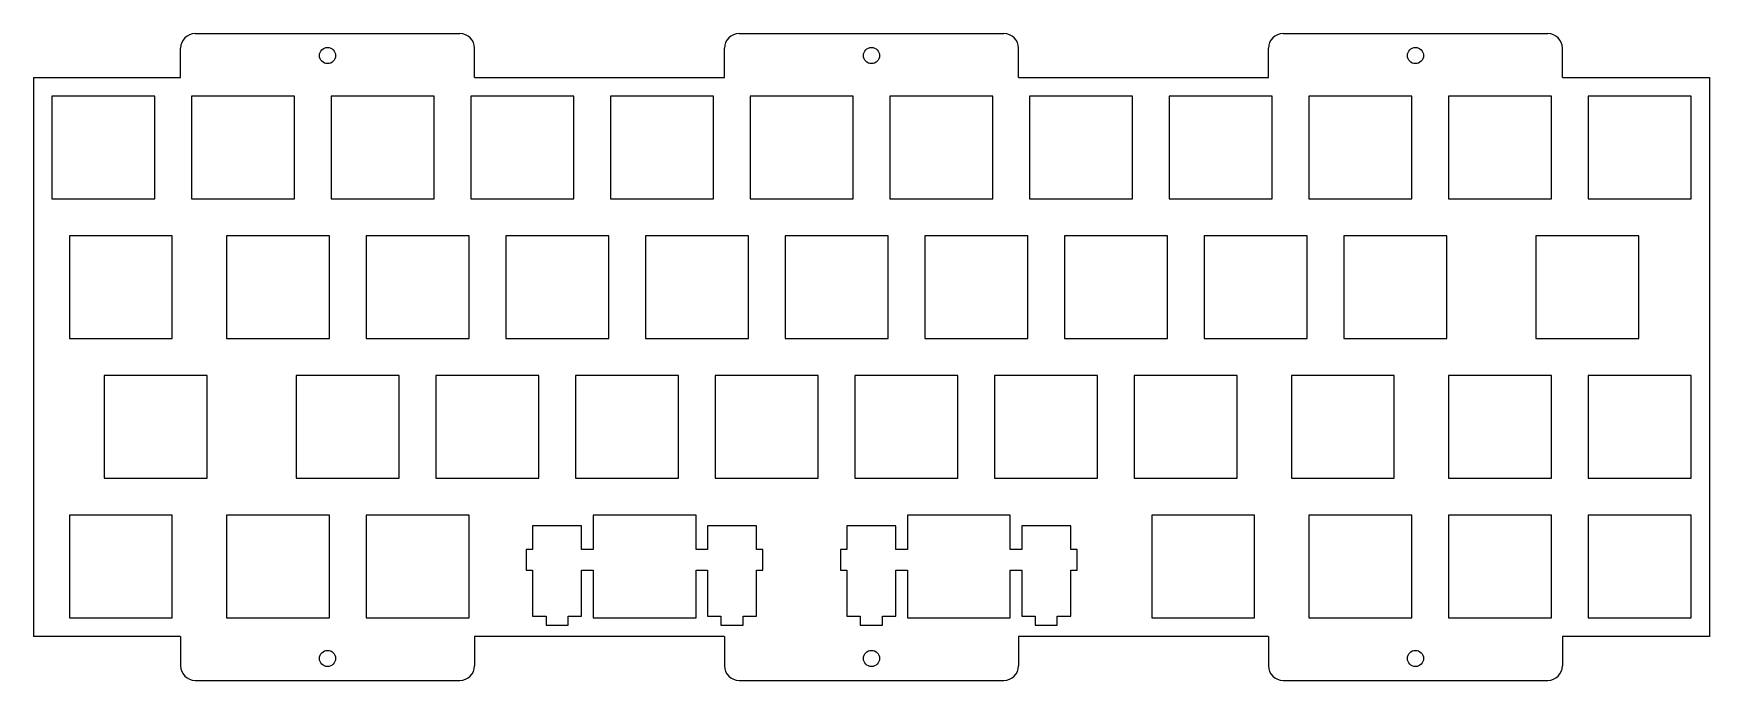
# Model space of a CAD drawing. Header units: millimetres. Extents: x 0 to 228, y -6 to 82.
import ezdxf

# ---------------------------------------------------------------- set-up
doc = ezdxf.new("R2010")
doc.units = ezdxf.units.MM
doc.header["$MEASUREMENT"] = 0
doc.layers.get('0').update_dxf_attribs({"linetype": 'CONTINUOUS'})
doc.layers.add('LAYER1', color=7, linetype='CONTINUOUS')

msp = doc.modelspace()

# ---------------------------------------------------------------- linework, layer by layer
at = {"linetype": 'Continuous'}
for p, q in [((20, 76), (20, 80)), ((22, 82), (58, 82)), ((60, 76), (60, 80)), ((94, 76), (94, 80)), ((96, 82), (132, 82)), ((134, 76), (134, 80)), ((168, 76), (168, 80)), ((170, 82), (206, 82)), ((208, 76), (208, 80)), ((0, 76), (20, 76)), ((0, 76), (0, 0)), ((60, 76), (94, 76)), ((134, 76), (168, 76)), ((208, 76), (228, 76)), ((228, 76), (228, 0)), ((20, 0), (0, 0)), ((20, 0), (20, -4)), ((94, 0), (60, 0)), ((60, 0), (60, -4)), ((94, 0), (94, -4)), ((168, 0), (134, 0)), ((134, 0), (134, -4)), ((168, 0), (168, -4)), ((228, 0), (208, 0)), ((208, 0), (208, -4)), ((22, -6), (58, -6)), ((96, -6), (132, -6)), ((170, -6), (206, -6))]:
    msp.add_line(p, q, dxfattribs=at)
for centre in [(40, 79), (114, 79), (188, 79), (40, -3), (114, -3), (188, -3)]:
    msp.add_circle(centre, 1.1, dxfattribs=at)
for centre, start, end in [((22, 80), 90, 180), ((58, 80), 0, 90), ((96, 80), 90, 180), ((132, 80), 0, 90), ((170, 80), 90, 180), ((206, 80), 0, 90), ((22, -4), 180, 270), ((58, -4), 270, 0), ((96, -4), 180, 270), ((132, -4), 270, 0), ((170, -4), 180, 270), ((206, -4), 270, 0)]:
    msp.add_arc(centre, 2, start, end, dxfattribs=at)
at = {"layer": 'LAYER1'}
for points in [[(16.5, 73.5), (2.5, 73.5), (2.5, 59.5), (16.5, 59.5), (16.5, 73.5)], [(35.5, 73.5), (21.5, 73.5), (21.5, 59.5), (35.5, 59.5), (35.5, 73.5)], [(54.5, 73.5), (40.5, 73.5), (40.5, 59.5), (54.5, 59.5), (54.5, 73.5)], [(73.5, 73.5), (59.5, 73.5), (59.5, 59.5), (73.5, 59.5), (73.5, 73.5)], [(92.5, 73.5), (78.5, 73.5), (78.5, 59.5), (92.5, 59.5), (92.5, 73.5)], [(111.5, 73.5), (97.5, 73.5), (97.5, 59.5), (111.5, 59.5), (111.5, 73.5)], [(130.5, 73.5), (116.5, 73.5), (116.5, 59.5), (130.5, 59.5), (130.5, 73.5)], [(149.5, 73.5), (135.5, 73.5), (135.5, 59.5), (149.5, 59.5), (149.5, 73.5)], [(168.5, 73.5), (154.5, 73.5), (154.5, 59.5), (168.5, 59.5), (168.5, 73.5)], [(187.5, 73.5), (173.5, 73.5), (173.5, 59.5), (187.5, 59.5), (187.5, 73.5)], [(206.5, 73.5), (192.5, 73.5), (192.5, 59.5), (206.5, 59.5), (206.5, 73.5)], [(225.5, 73.5), (211.5, 73.5), (211.5, 59.5), (225.5, 59.5), (225.5, 73.5)], [(18.875, 54.5), (4.875, 54.5), (4.875, 40.5), (18.875, 40.5), (18.875, 54.5)], [(40.25, 54.5), (26.25, 54.5), (26.25, 40.5), (40.25, 40.5), (40.25, 54.5)], [(59.25, 54.5), (45.25, 54.5), (45.25, 40.5), (59.25, 40.5), (59.25, 54.5)], [(78.25, 54.5), (64.25, 54.5), (64.25, 40.5), (78.25, 40.5), (78.25, 54.5)], [(97.25, 54.5), (83.25, 54.5), (83.25, 40.5), (97.25, 40.5), (97.25, 54.5)], [(116.25, 54.5), (102.25, 54.5), (102.25, 40.5), (116.25, 40.5), (116.25, 54.5)], [(135.25, 54.5), (121.25, 54.5), (121.25, 40.5), (135.25, 40.5), (135.25, 54.5)], [(154.25, 54.5), (140.25, 54.5), (140.25, 40.5), (154.25, 40.5), (154.25, 54.5)], [(173.25, 54.5), (159.25, 54.5), (159.25, 40.5), (173.25, 40.5), (173.25, 54.5)], [(192.25, 54.5), (178.25, 54.5), (178.25, 40.5), (192.25, 40.5), (192.25, 54.5)], [(218.375, 54.5), (204.375, 54.5), (204.375, 40.5), (218.375, 40.5), (218.375, 54.5)], [(23.625, 35.5), (9.625, 35.5), (9.625, 21.5), (23.625, 21.5), (23.625, 35.5)], [(49.75, 35.5), (35.75, 35.5), (35.75, 21.5), (49.75, 21.5), (49.75, 35.5)], [(68.75, 35.5), (54.75, 35.5), (54.75, 21.5), (68.75, 21.5), (68.75, 35.5)], [(87.75, 35.5), (73.75, 35.5), (73.75, 21.5), (87.75, 21.5), (87.75, 35.5)], [(106.75, 35.5), (92.75, 35.5), (92.75, 21.5), (106.75, 21.5), (106.75, 35.5)], [(125.75, 35.5), (111.75, 35.5), (111.75, 21.5), (125.75, 21.5), (125.75, 35.5)], [(144.75, 35.5), (130.75, 35.5), (130.75, 21.5), (144.75, 21.5), (144.75, 35.5)], [(163.75, 35.5), (149.75, 35.5), (149.75, 21.5), (163.75, 21.5), (163.75, 35.5)], [(185.125, 35.5), (171.125, 35.5), (171.125, 21.5), (185.125, 21.5), (185.125, 35.5)], [(206.5, 35.5), (192.5, 35.5), (192.5, 21.5), (206.5, 21.5), (206.5, 35.5)], [(225.5, 35.5), (211.5, 35.5), (211.5, 21.5), (225.5, 21.5), (225.5, 35.5)], [(18.875, 16.5), (4.875, 16.5), (4.875, 2.5), (18.875, 2.5), (18.875, 16.5)], [(40.25, 16.5), (26.25, 16.5), (26.25, 2.5), (40.25, 2.5), (40.25, 16.5)], [(59.25, 16.5), (45.25, 16.5), (45.25, 2.5), (59.25, 2.5), (59.25, 16.5)], [(72.725, 2.73), (74.55, 2.73), (74.55, 9), (76.125, 9), (76.125, 2.5), (90.125, 2.5), (90.125, 9), (91.7, 9), (91.7, 2.73), (93.525, 2.73), (93.525, 1.53), (96.525, 1.53), (96.525, 2.73), (98.35, 2.73), (98.35, 9), (99.225, 9), (99.225, 11.8), (98.35, 11.8), (98.35, 15.03), (91.7, 15.03), (91.7, 11.8), (90.125, 11.8), (90.125, 16.5), (76.125, 16.5), (76.125, 11.8), (74.55, 11.8), (74.55, 15.03), (67.9, 15.03), (67.9, 11.8), (67.025, 11.8), (67.025, 9), (67.9, 9), (67.9, 2.73), (69.725, 2.73), (69.725, 1.53), (72.725, 1.53), (72.725, 2.73)], [(115.475, 2.73), (117.3, 2.73), (117.3, 9), (118.875, 9), (118.875, 2.5), (132.875, 2.5), (132.875, 9), (134.45, 9), (134.45, 2.73), (136.275, 2.73), (136.275, 1.53), (139.275, 1.53), (139.275, 2.73), (141.1, 2.73), (141.1, 9), (141.975, 9), (141.975, 11.8), (141.1, 11.8), (141.1, 15.03), (134.45, 15.03), (134.45, 11.8), (132.875, 11.8), (132.875, 16.5), (118.875, 16.5), (118.875, 11.8), (117.3, 11.8), (117.3, 15.03), (110.65, 15.03), (110.65, 11.8), (109.775, 11.8), (109.775, 9), (110.65, 9), (110.65, 2.73), (112.475, 2.73), (112.475, 1.53), (115.475, 1.53), (115.475, 2.73)], [(166.125, 16.5), (152.125, 16.5), (152.125, 2.5), (166.125, 2.5), (166.125, 16.5)], [(187.5, 16.5), (173.5, 16.5), (173.5, 2.5), (187.5, 2.5), (187.5, 16.5)], [(206.5, 16.5), (192.5, 16.5), (192.5, 2.5), (206.5, 2.5), (206.5, 16.5)], [(225.5, 16.5), (211.5, 16.5), (211.5, 2.5), (225.5, 2.5), (225.5, 16.5)]]:
    msp.add_lwpolyline(points, close=True, dxfattribs=at)

doc.saveas('drawing.dxf')
